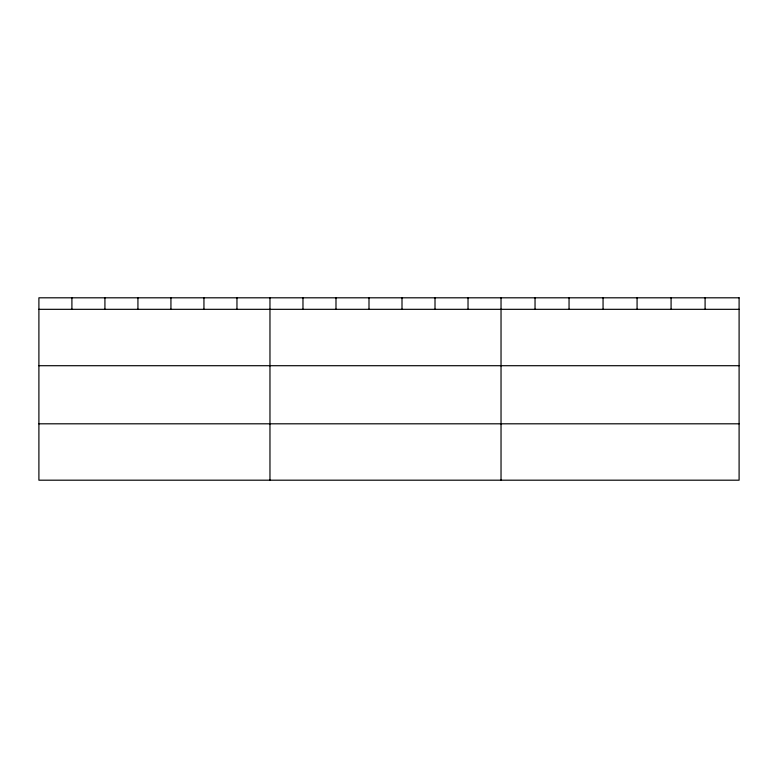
<?xml version="1.0" encoding="UTF-8"?>
<svg xmlns="http://www.w3.org/2000/svg" width="778" height="778" viewBox="0 0 778 778"><rect width="100%" height="100%" fill="white"/><g stroke="black" fill="none" stroke-linecap="round" stroke-linejoin="round"><path stroke-width="1.17" d="M38.9 309.323L739.1 309.323M38.9 365.709L739.1 365.709M38.9 423.806L739.1 423.806M705.092 297.809L705.092 309.323M671.083 297.809L671.083 309.323M637.075 297.809L637.075 309.323M603.057 297.809L603.057 309.323M569.049 297.809L569.049 309.323M535.04 297.809L535.04 309.323M501.032 297.809L501.032 480.191M468.025 297.809L468.025 309.323M435.009 297.809L435.009 309.323M402.002 297.809L402.002 309.323M368.996 297.809L368.996 309.323M335.989 297.809L335.989 309.323M302.973 297.809L302.973 309.323M269.966 297.809L269.966 480.191M236.959 297.809L236.959 309.323M203.943 297.809L203.943 309.323M170.936 297.809L170.936 309.323M137.93 297.809L137.93 309.323M104.923 297.809L104.923 309.323M71.907 297.809L71.907 309.323M739.1 297.809L38.9 297.809L38.9 480.191L739.1 480.191L739.1 297.809"/></g></svg>
